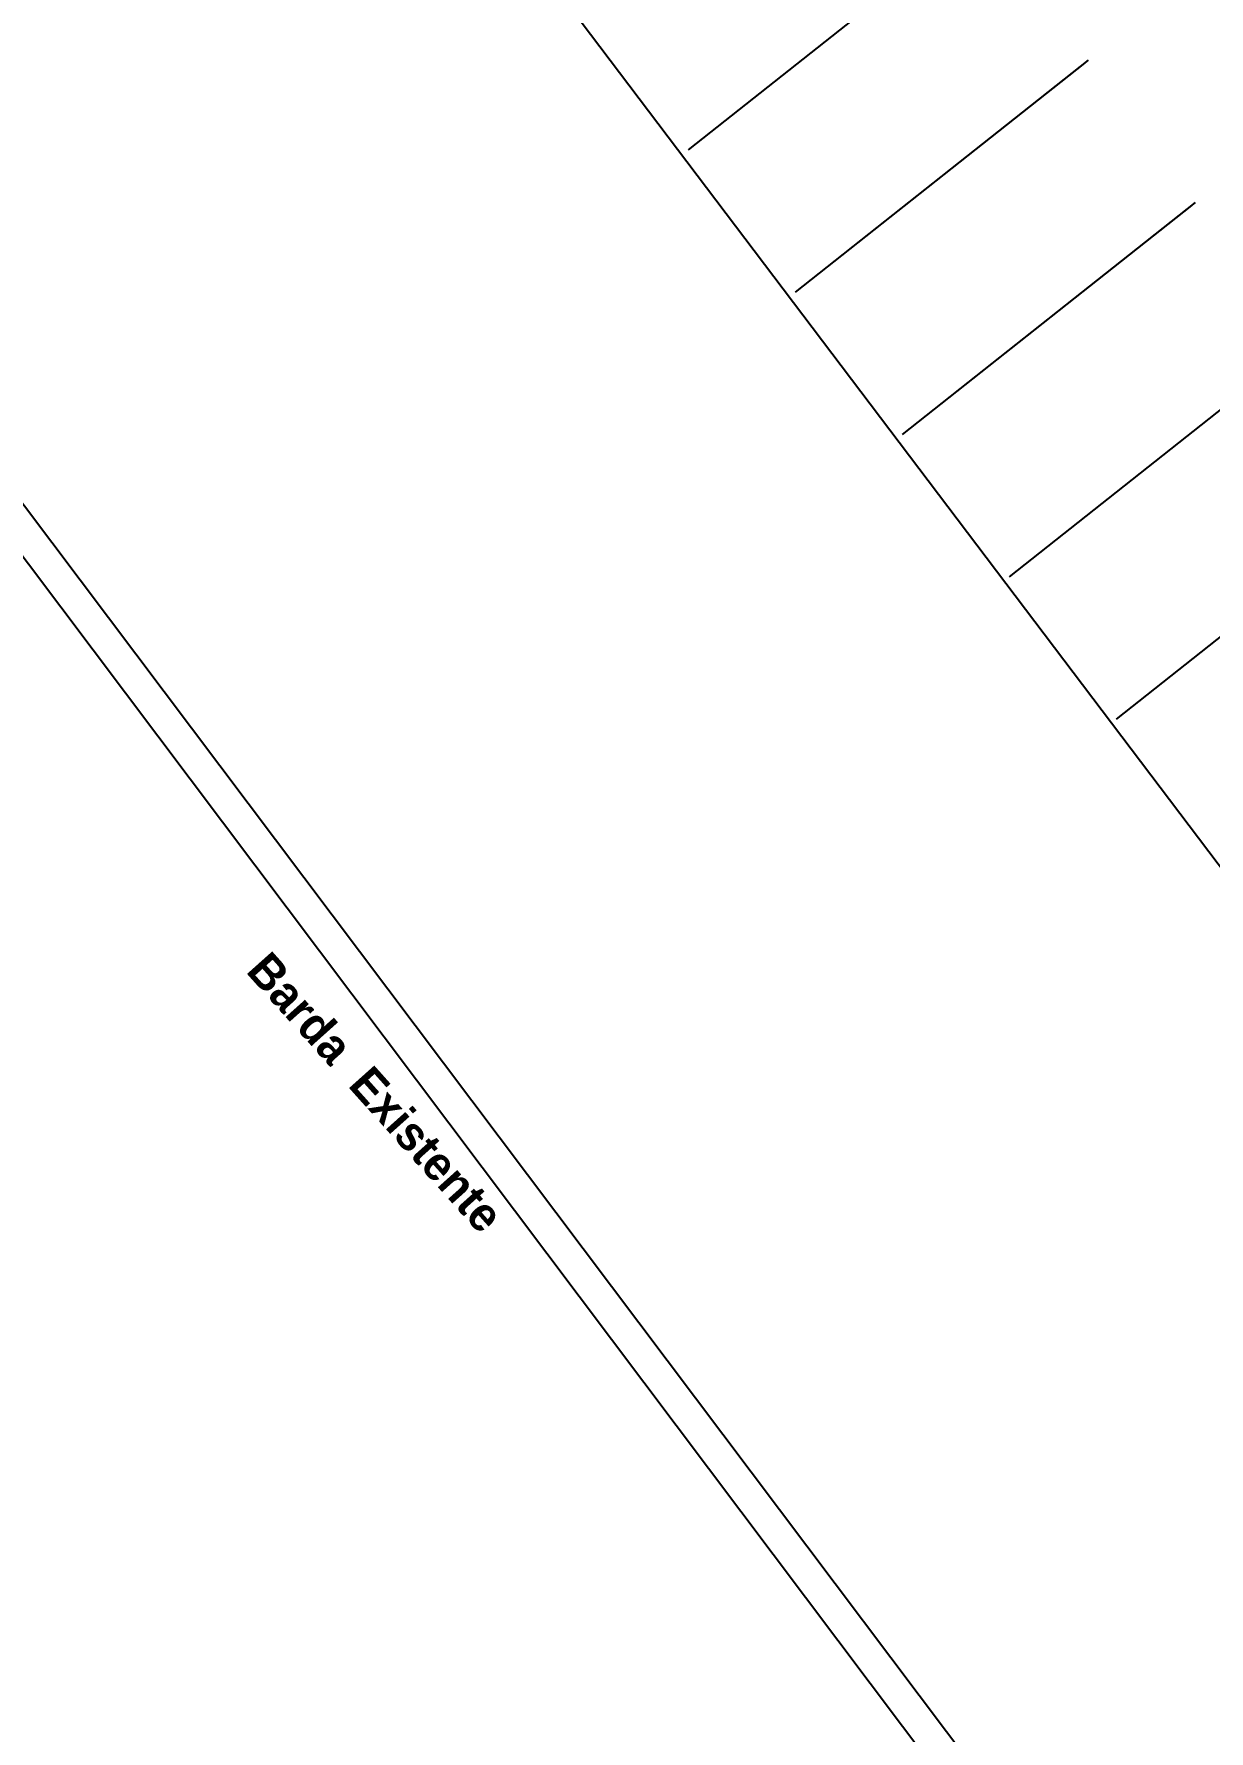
# Model space of a CAD drawing. Header units: millimetres. Extents: x 793 to 3159, y 750 to 2095.
# Drawn here: x 963.12 to 981.61, y 1242.96 to 1269.66 of the extents above; entities that cross this region are included whole.
import ezdxf

# ---------------------------------------------------------------- set-up
doc = ezdxf.new("R2010")
doc.units = ezdxf.units.MM
for name, color, linetype in [('A-PISOS-HATCH', 8, 'Continuous'), ('barda existente', 240, 'Continuous'), ('poligono real existente', 210, 'Continuous'), ('VERTICES', 210, 'Continuous')]:
    doc.layers.add(name, color=color, linetype=linetype)
doc.styles.get("Standard").update_dxf_attribs({"font": 'arial.ttf'})
doc.styles.add('TEXTOS', font='cityb___.ttf', dxfattribs={"height": 0.25})
doc.linetypes.add('RAYACONTDIAG', pattern='A,0.8,["/",Standard,S=0.08,R=0,X=0.025,Y=-0.04],0', length=0.8)

msp = doc.modelspace()

# ---------------------------------------------------------------- linework, layer by layer
at = {"layer": 'A-PISOS-HATCH'}
for p, q in [((978.01832, 1271.47958, 296.06761), (973.41077, 1267.83102, 296.12248)), ((977.96326, 1271.43597, 296.06827), (973.41077, 1267.83102, 296.12248)), ((979.70149, 1269.24086, 296.06827), (975.09394, 1265.5923, 296.12314)), ((979.64643, 1269.19725, 296.06892), (975.09394, 1265.5923, 296.12314)), ((981.38467, 1267.00214, 296.06892), (976.77711, 1263.35358, 296.1238)), ((981.3296, 1266.95854, 296.06958), (976.77711, 1263.35358, 296.1238)), ((983.06784, 1264.76342, 296.06958), (978.46029, 1261.11486, 296.12445)), ((983.01278, 1264.71982, 296.07023), (978.46029, 1261.11486, 296.12445)), ((984.75101, 1262.5247, 296.07023), (980.14346, 1258.87614, 296.12511)), ((984.69595, 1262.4811, 296.07089), (980.14346, 1258.87614, 296.12511))]:
    msp.add_line(p, q, dxfattribs=at)
at = {"layer": 'barda existente', "linetype": 'Continuous', "ltscale": 10}
for p, q in [((961.36096, 1264.36973, 297.117), (979.98455, 1239.62028, 296.595)), ((960.96143, 1264.06909, 297.117), (979.67277, 1239.20305, 296.59254))]:
    msp.add_line(p, q, dxfattribs=at)
at = {"layer": 'Defpoints'}
msp.add_line((1000.33963, 1232.01001, 296.133), (929.73972, 1325.36394, 297.56792), dxfattribs=at)
at = {"layer": 'poligono real existente', "linetype": 'RAYACONTDIAG', "elevation": 293.251}
msp.add_lwpolyline([(1369.33465, 1426.06132), (1255.57285, 1420.9017), (1202.17198, 1418.58763), (1011.17738, 1410.77698), (917.45278, 1406.2733), (976.69776, 1327.5493), (915.03327, 1324.68525), (960.96143, 1264.06909), (979.67277, 1239.20305), (1021.60152, 1183.08387), (1047.83437, 1149.10084), (1055.37166, 1138.42562), (1109.5674, 1067.16951)], dxfattribs=at)

# ---------------------------------------------------------------- texts
at = {"layer": 'VERTICES', "style": 'TEXTOS'}
msp.add_text('Barda  Existente', height=0.53125, rotation=311.814333, dxfattribs=at).set_placement((966.43991, 1254.90567, -101.46063))

doc.saveas('drawing.dxf')
